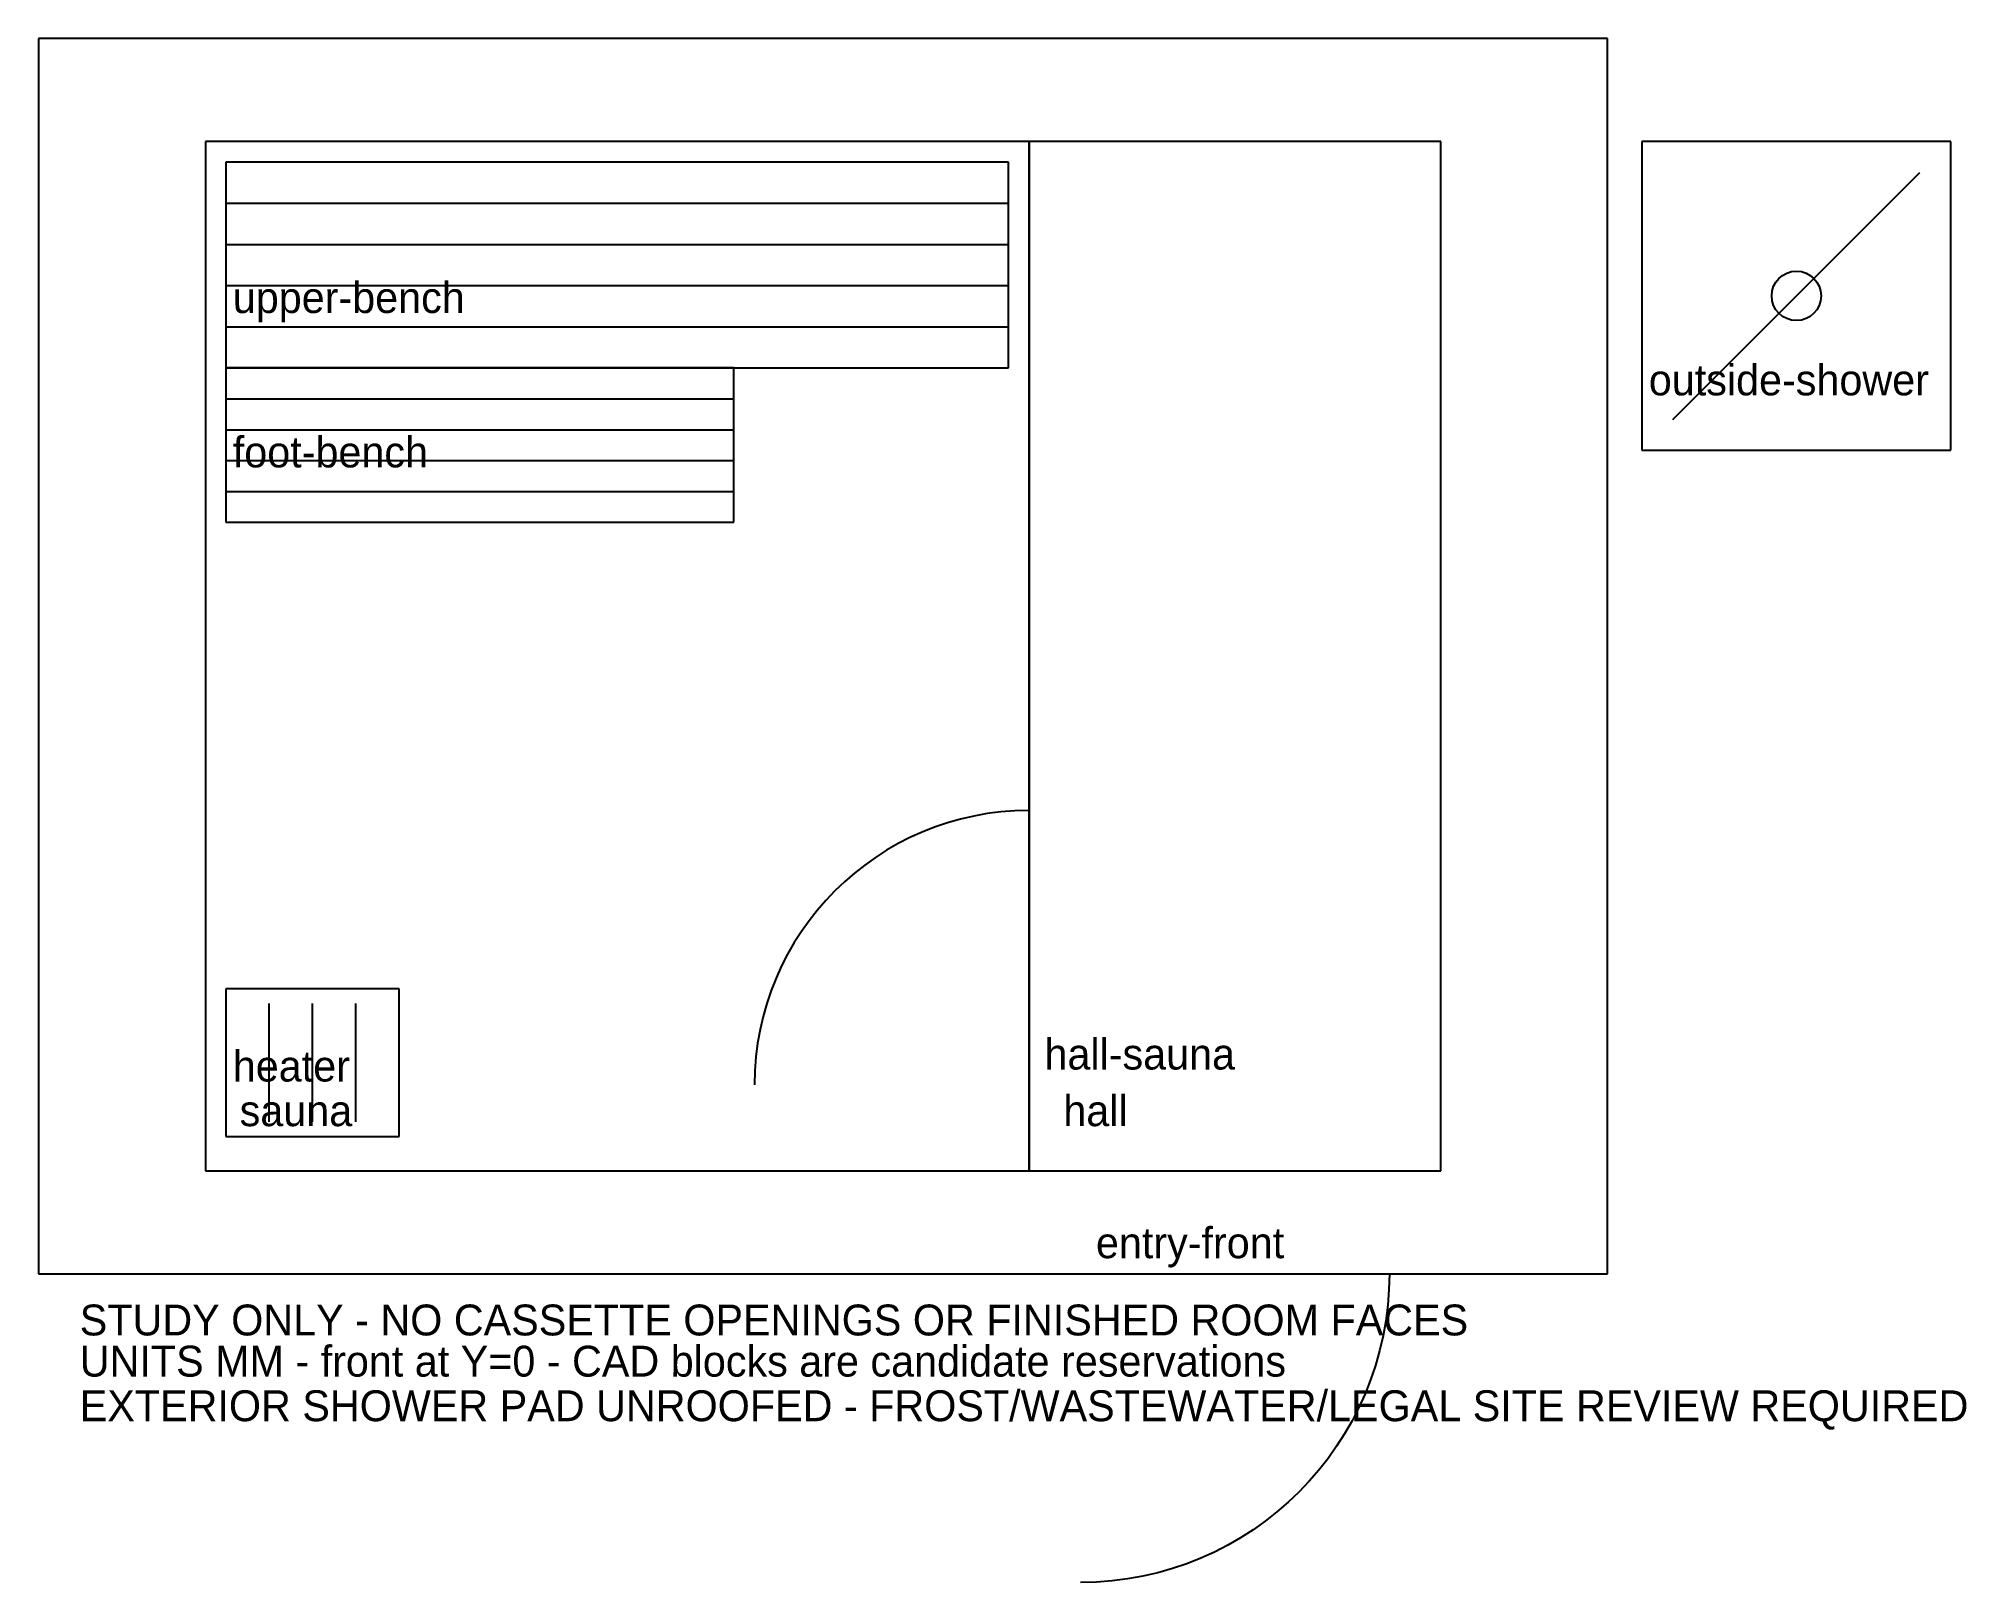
# Model space of a CAD drawing. Header units: millimetres. Extents: x 0 to 5617, y -900 to 3600.
import ezdxf

# ---------------------------------------------------------------- set-up
doc = ezdxf.new("R2010")
doc.units = ezdxf.units.MM
for name, color, linetype in [('ANNOTATION', 7, 'CONTINUOUS'), ('DOOR_CANDIDATE', 1, 'CONTINUOUS'), ('EQUIPMENT', 3, 'CONTINUOUS'), ('EXTERIOR_STUDY', 4, 'CONTINUOUS'), ('PROGRAM_UNBUILT', 4, 'CONTINUOUS'), ('SHELL_REFERENCE', 8, 'CONTINUOUS')]:
    doc.layers.add(name, color=color, linetype=linetype)

# ---------------------------------------------------------------- blocks, each defined once
blk = doc.blocks.new('OBTP_HEATER_CLUB_STUDY')
at = {"layer": 'EQUIPMENT'}
for p, q in [((1, 1), (0, 1)), ((0, 1), (0, 0)), ((0.25, 0.1), (0.25, 0.9)), ((0.5, 0.1), (0.5, 0.9)), ((0.75, 0.1), (0.75, 0.9)), ((1, 0), (1, 1)), ((0, 0), (1, 0))]:
    blk.add_line(p, q, dxfattribs=at)
blk = doc.blocks.new('OBTP_UPPER_BENCH')
at = {"layer": 'EQUIPMENT'}
for p, q in [((1, 1), (0, 1)), ((0, 1), (0, 0)), ((1, 0), (1, 1)), ((0, 0.8), (1, 0.8)), ((0, 0.6), (1, 0.6)), ((0, 0.4), (1, 0.4)), ((0, 0.2), (1, 0.2)), ((0, 0), (1, 0))]:
    blk.add_line(p, q, dxfattribs=at)
blk = doc.blocks.new('OBTP_FOOT_BENCH')
at = {"layer": 'EQUIPMENT'}
for p, q in [((1, 1), (0, 1)), ((0, 1), (0, 0)), ((1, 0), (1, 1)), ((0, 0.8), (1, 0.8)), ((0, 0.6), (1, 0.6)), ((0, 0.4), (1, 0.4)), ((0, 0.2), (1, 0.2)), ((0, 0), (1, 0))]:
    blk.add_line(p, q, dxfattribs=at)
blk = doc.blocks.new('OBTP_OUTDOOR_SHOWER_STUDY')
at = {"layer": 'EQUIPMENT'}
for p, q in [((1, 1), (0, 1)), ((0, 1), (0, 0)), ((1, 0), (1, 1)), ((0.1, 0.1), (0.9, 0.9)), ((0, 0), (1, 0))]:
    blk.add_line(p, q, dxfattribs=at)
blk.add_circle((0.5, 0.5), 0.08, dxfattribs=at)
blk = doc.blocks.new('OBTP_DOOR_CANDIDATE')
at = {"layer": 'DOOR_CANDIDATE'}
blk.add_line((0, 0), (1, 0), dxfattribs=at)
blk.add_arc((0, 0), 1, 0, 90, dxfattribs=at)

msp = doc.modelspace()

# ---------------------------------------------------------------- linework, layer by layer
at = {"layer": 'PROGRAM_UNBUILT'}
for p, q in [((2886, 3300), (486, 3300)), ((486, 3300), (486, 300)), ((2886, 300), (2886, 3300)), ((4086, 3300), (2886, 3300)), ((2886, 3300), (2886, 300)), ((4086, 300), (4086, 3300)), ((486, 300), (2886, 300)), ((2886, 300), (4086, 300))]:
    msp.add_line(p, q, dxfattribs=at)
at = {"layer": 'SHELL_REFERENCE'}
for p, q in [((4572, 3600), (0, 3600)), ((0, 3600), (0, 0)), ((4572, 0), (4572, 3600)), ((0, 0), (4572, 0))]:
    msp.add_line(p, q, dxfattribs=at)

# ---------------------------------------------------------------- block references
at = {"layer": 'DOOR_CANDIDATE', "xscale": 800, "yscale": 800, "rotation": 90}
msp.add_blockref('OBTP_DOOR_CANDIDATE', (2886, 550), dxfattribs=at)
at = {"layer": 'DOOR_CANDIDATE', "xscale": 900, "yscale": -900}
msp.add_blockref('OBTP_DOOR_CANDIDATE', (3036, 0), dxfattribs=at)
at = {"layer": 'EQUIPMENT'}
for name, p, xscale, yscale in [('OBTP_UPPER_BENCH', (546, 2640), 2280, 600), ('OBTP_FOOT_BENCH', (546, 2190), 1480, 450), ('OBTP_HEATER_CLUB_STUDY', (546, 400), 505, 430)]:
    msp.add_blockref(name, p, dxfattribs=dict(at, xscale=xscale, yscale=yscale))
at = {"layer": 'EXTERIOR_STUDY', "xscale": 900, "yscale": 900}
msp.add_blockref('OBTP_OUTDOOR_SHOWER_STUDY', (4672, 2400), dxfattribs=at)

# ---------------------------------------------------------------- texts
at = {"layer": 'ANNOTATION'}
for s, p in [('upper-bench', (566, 2800)), ('outside-shower', (4692, 2560)), ('foot-bench', (566, 2350)), ('hall-sauna', (2931, 595)), ('heater', (566, 560)), ('hall', (2986, 430)), ('sauna', (586, 430)), ('entry-front', (3081, 45)), ('STUDY ONLY - NO CASSETTE OPENINGS OR FINISHED ROOM FACES', (120, -180)), ('UNITS MM - front at Y=0 - CAD blocks are candidate reservations', (120, -300)), ('EXTERIOR SHOWER PAD UNROOFED - FROST/WASTEWATER/LEGAL SITE REVIEW REQUIRED', (120, -430))]:
    msp.add_text(s, height=90, dxfattribs=at).set_placement(p)

doc.saveas('drawing.dxf')
